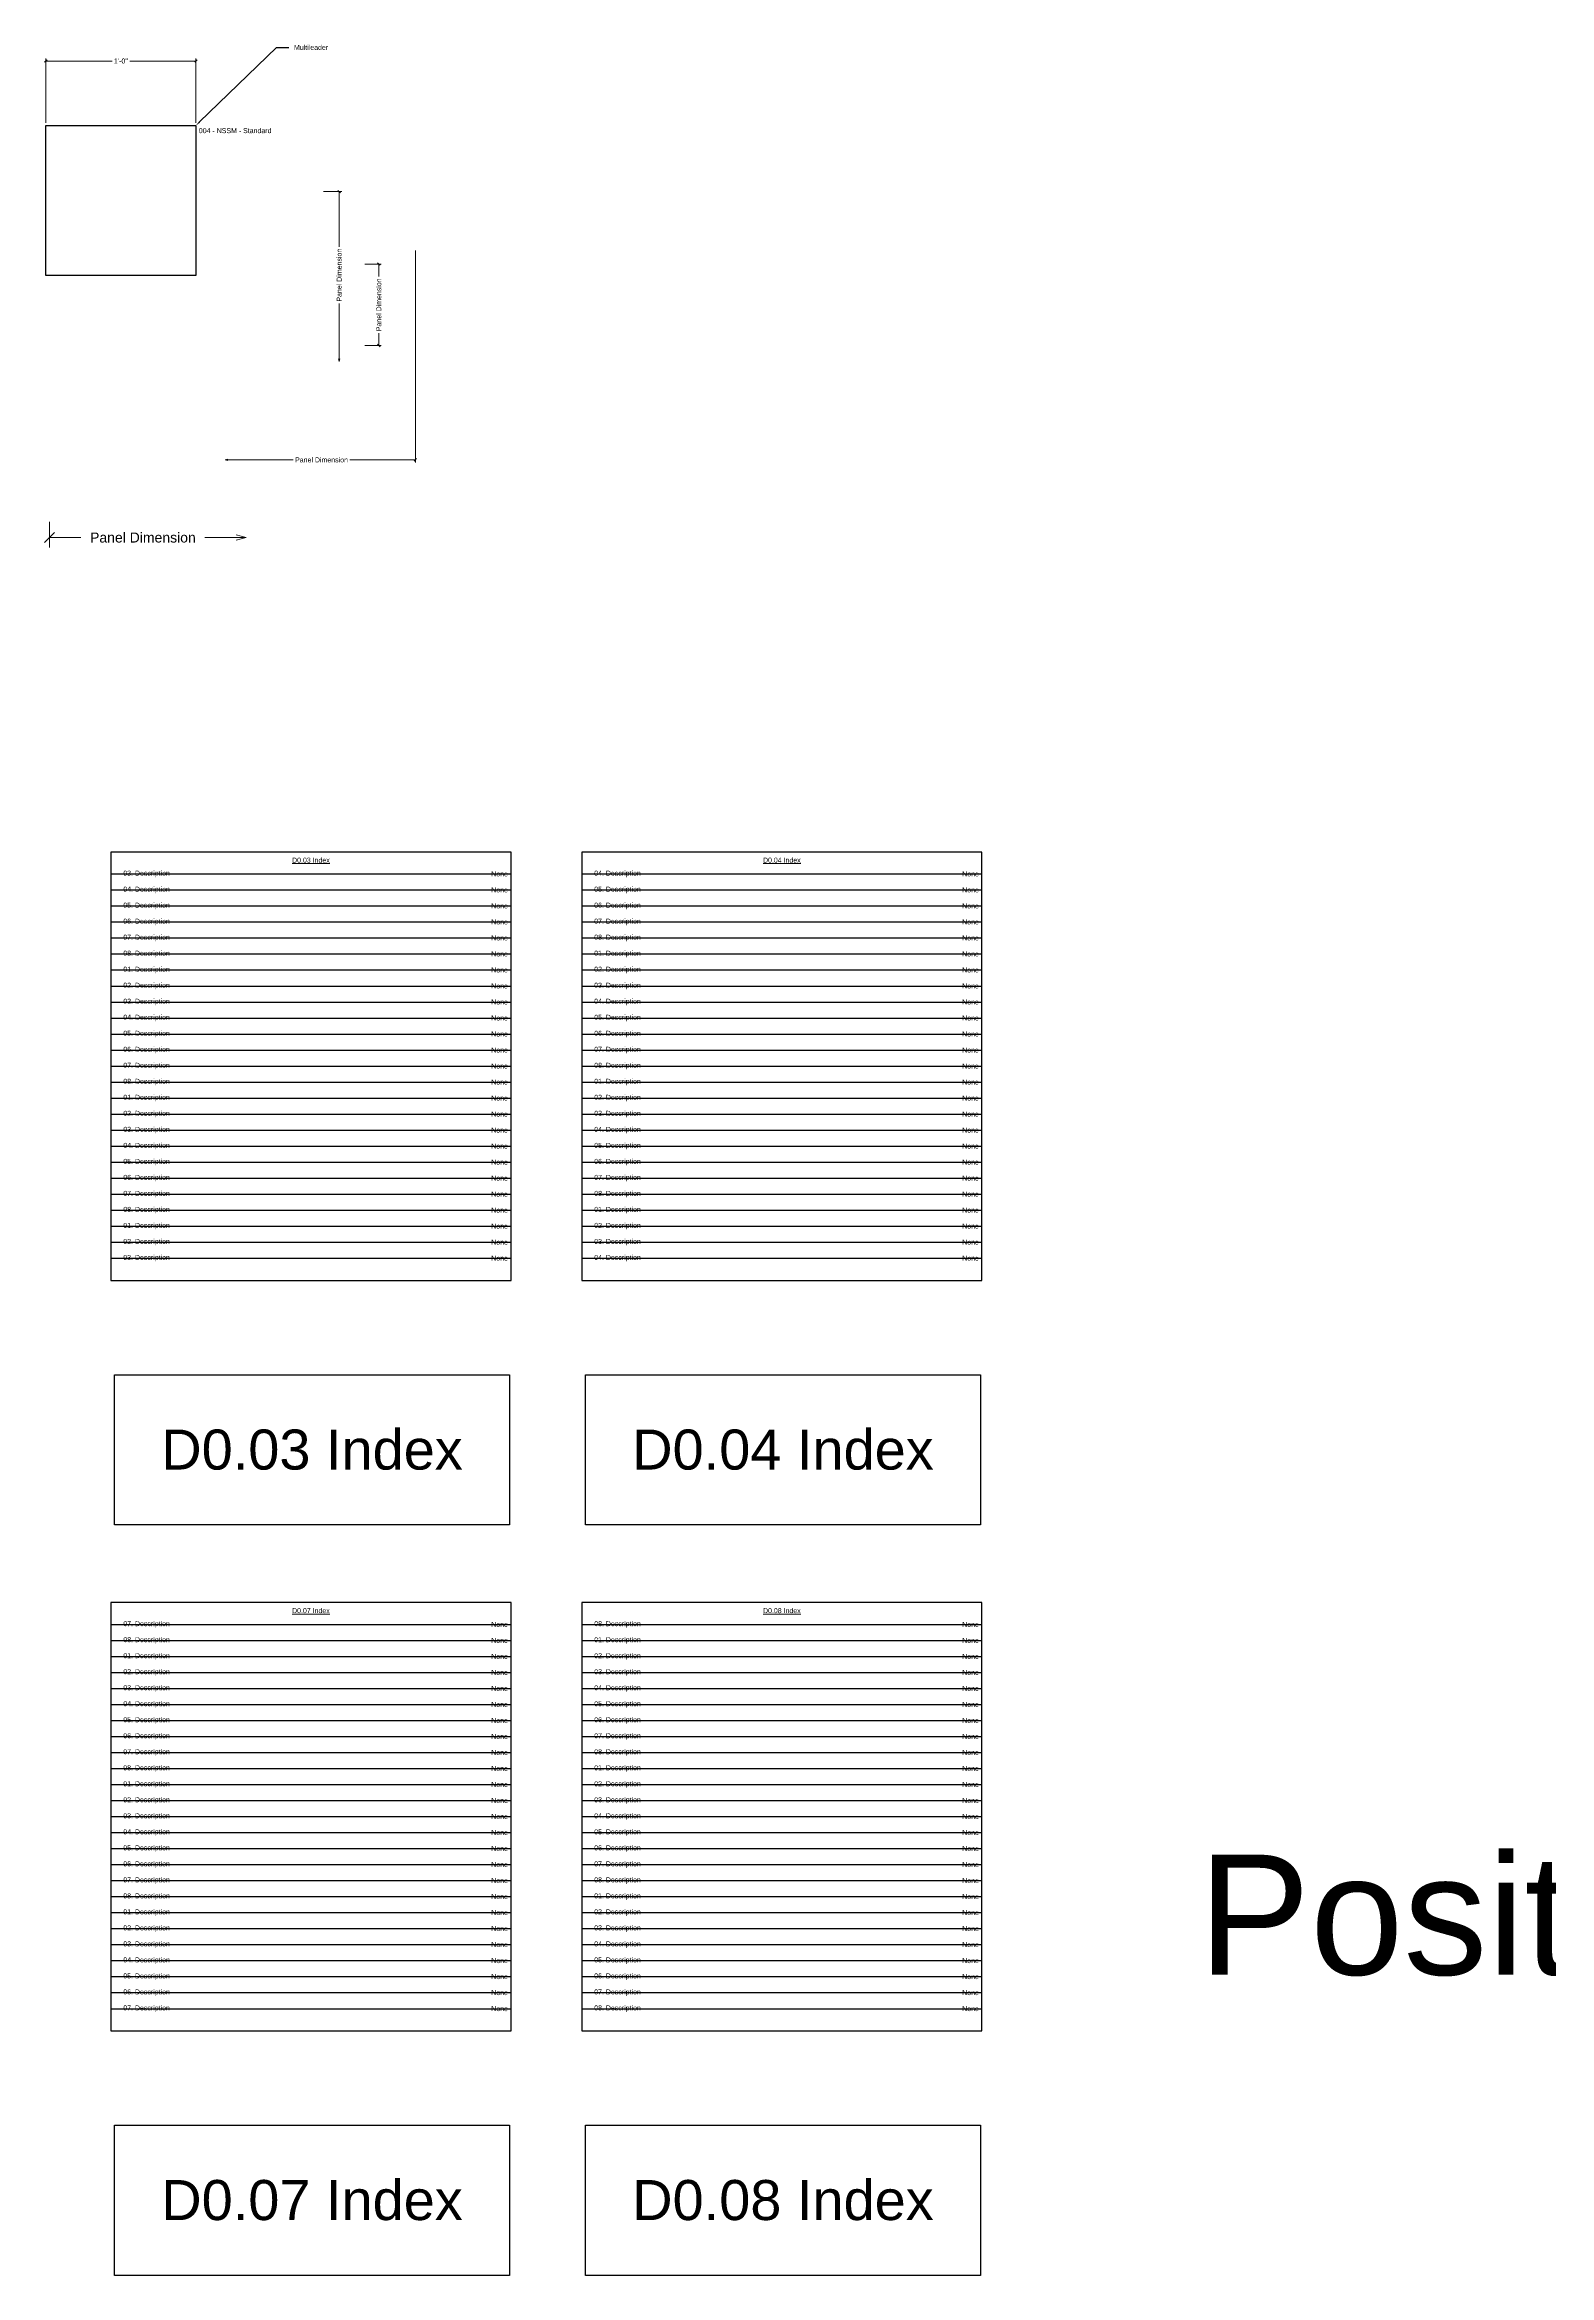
# Model space of a CAD drawing. Header units: inches. Extents: x -257 to 21868, y -296 to 108.
# Drawn here: x -146.9 to -26.6, y -80 to 98.3 of the extents above; entities that cross this region are included whole.
import ezdxf
from ezdxf import colors
from ezdxf.entities.mleader import LeaderData, LeaderLine
from ezdxf.math import Vec2, Vec3

# ---------------------------------------------------------------- set-up
doc = ezdxf.new("R2010")
doc.units = ezdxf.units.IN
doc.header["$MEASUREMENT"] = 0
doc.layers.get('Defpoints').update_dxf_attribs({"color": 3})
doc.layers.add('NSE-Border', color=156, linetype='Continuous', plot=False)
doc.layers.add('NSE-Construction', color=86, linetype='Continuous', plot=False)
for name, color, linetype, lineweight in [('NSE-Call-Outs', 171, 'Continuous', 13), ('NSE-Dimensions', 51, 'Continuous', 13), ('NSE-Title', 51, 'Continuous', 9)]:
    doc.layers.add(name, color=color, linetype=linetype, lineweight=lineweight)
doc.styles.add('004 - NSSM - Standard', font='arial.ttf', dxfattribs={"height": 0.4})
doc.styles.add('008 - NSSM - Standard', font='arial.ttf', dxfattribs={"height": 0.8})
doc.styles.add('096 - NSSM - Standard', font='arial.ttf', dxfattribs={"height": 9.6})
doc.styles.add('Anno - NSSM - Standard', font='arial.ttf', dxfattribs={"height": 0.1})
doc.dimstyles.new('004 - NSSM - Standard', dxfattribs={"dimtxt": 0.4, "dimasz": 0.2, "dimexe": 0.2, "dimexo": 0.2, "dimgap": 0.2, "dimtad": 0, "dimdec": 4, "dimzin": 3, "dimdsep": 46, "dimlunit": 4, "dimtxsty": '004 - NSSM - Standard', "dimblk": 'OBLIQUE', "dimcen": 0.2, "dimclrd": 256, "dimclre": 256, "dimclrt": 256, "dimadec": 0, "dimazin": 0, "dimtfac": 0.7, "dimtdec": 4, "dimtmove": 1, "dimatfit": 2, "dimfxl": 1, "dimtfill": 1, "dimtfillclr": 11, "dimfrac": 1, "dimtolj": 1, "dimtzin": 0, "dimlwd": 0, "dimlwe": 0, "dimarcsym": 0})
doc.dimstyles.new('008 - NSSM - Standard', dxfattribs={"dimtxt": 0.8, "dimasz": 0.8, "dimexe": 0.8, "dimexo": 0.8, "dimgap": 0.8, "dimtad": 0, "dimtih": 1, "dimtoh": 1, "dimdec": 4, "dimzin": 3, "dimdsep": 46, "dimlunit": 4, "dimtxsty": '008 - NSSM - Standard', "dimblk": 'OBLIQUE', "dimcen": 0.8, "dimclrd": 51, "dimclre": 51, "dimclrt": 256, "dimadec": 0, "dimazin": 0, "dimtfac": 0.7, "dimtdec": 4, "dimtmove": 1, "dimatfit": 2, "dimfxl": 1, "dimtfill": 1, "dimtfillclr": 11, "dimfrac": 1, "dimtolj": 1, "dimtzin": 0, "dimlwd": 0, "dimlwe": 0, "dimarcsym": 0})

# ---------------------------------------------------------------- blocks, each defined once
blk = doc.blocks.new('_Oblique')
at = {"color": 0, "linetype": 'ByBlock', "lineweight": -2}
blk.add_line((-0.5, -0.5), (0.5, 0.5), dxfattribs=at)
blk = doc.blocks.new('*D2')
at = {"layer": 'Defpoints', "color": 0, "transparency": 16777216}
for p in [(-146.79, 96.99), (-146.79, 91.84), (-134.79, 91.84)]:
    blk.add_point(p, dxfattribs=at)
at = {"layer": 'NSE-Dimensions', "lineweight": 0, "transparency": 16777216}
for p, q in [((-146.79, 92.04), (-146.79, 97.19)), ((-146.79, 96.99), (-141.5, 96.99)), ((-134.79, 96.99), (-140.07, 96.99)), ((-134.79, 92.04), (-134.79, 97.19))]:
    blk.add_line(p, q, dxfattribs=at)
at = {"layer": 'NSE-Dimensions', "lineweight": 0, "transparency": 16777216, "xscale": 0.2, "yscale": 0.2, "zscale": 0.2, "rotation": 180}
blk.add_blockref('_Oblique', (-146.79, 96.99), dxfattribs=at)
at = {"layer": 'NSE-Dimensions', "lineweight": 0, "transparency": 16777216, "xscale": 0.2, "yscale": 0.2, "zscale": 0.2}
blk.add_blockref('_Oblique', (-134.79, 96.99), dxfattribs=at)
at = {"layer": 'NSE-Dimensions', "transparency": 16777216, "insert": (-140.79, 96.99), "char_height": 0.4, "attachment_point": 5, "style": '004 - NSSM - Standard', "bg_fill": 3, "box_fill_scale": 1.25, "bg_fill_color": 256, "bg_fill_true_color": 13158600, "bg_fill_transparency": 0}
blk.add_mtext('\\A1;1\'-0"', dxfattribs=at)
blk = doc.blocks.new('_Open30')
at = {"color": 0, "linetype": 'ByBlock', "lineweight": -2}
for p, q in [((-1, 0.27), (0, 0)), ((0, 0), (-1, -0.27)), ((0, 0), (-1, 0))]:
    blk.add_line(p, q, dxfattribs=at)
blk = doc.blocks.new('*D5')
at = {"layer": 'Defpoints', "color": 0, "transparency": 16777216}
for p in [(-124.79, 86.55), (-124.78, 72.98), (-123.34, 72.98)]:
    blk.add_point(p, dxfattribs=at)
at = {"layer": 'NSE-Dimensions', "lineweight": 0, "transparency": 16777216}
for p, q in [((-124.59, 86.55), (-123.14, 86.55)), ((-123.34, 86.55), (-123.34, 82.14)), ((-123.34, 73.18), (-123.34, 77.6))]:
    blk.add_line(p, q, dxfattribs=at)
at = {"layer": 'NSE-Dimensions', "lineweight": 0, "transparency": 16777216, "xscale": 0.2, "yscale": 0.2, "zscale": 0.2}
for name, p, rotation in [('_Oblique', (-123.34, 86.55), 90), ('_Open30', (-123.34, 72.98), 270)]:
    blk.add_blockref(name, p, dxfattribs=dict(at, rotation=rotation))
at = {"layer": 'NSE-Dimensions', "transparency": 16777216, "insert": (-123.34, 79.87), "char_height": 0.4, "attachment_point": 5, "rotation": 90, "style": '004 - NSSM - Standard', "bg_fill": 3, "box_fill_scale": 1.25, "bg_fill_color": 256, "bg_fill_true_color": 13158600, "bg_fill_transparency": 0}
blk.add_mtext('\\A1;Panel Dimension', dxfattribs=at)
blk = doc.blocks.new('*D6')
at = {"layer": 'Defpoints', "color": 0, "transparency": 16777216}
for p in [(-132.45, 81.91), (-117.25, 82.04), (-132.45, 65.1)]:
    blk.add_point(p, dxfattribs=at)
at = {"layer": 'NSE-Dimensions', "lineweight": 0, "transparency": 16777216}
for p, q in [((-117.25, 81.84), (-117.25, 64.9)), ((-132.25, 65.1), (-127.02, 65.1)), ((-117.25, 65.1), (-122.48, 65.1))]:
    blk.add_line(p, q, dxfattribs=at)
at = {"layer": 'NSE-Dimensions', "lineweight": 0, "transparency": 16777216, "xscale": 0.2, "yscale": 0.2, "zscale": 0.2, "rotation": 180}
blk.add_blockref('_Open30', (-132.45, 65.1), dxfattribs=at)
at = {"layer": 'NSE-Dimensions', "lineweight": 0, "transparency": 16777216, "xscale": 0.2, "yscale": 0.2, "zscale": 0.2}
blk.add_blockref('_Oblique', (-117.25, 65.1), dxfattribs=at)
at = {"layer": 'NSE-Dimensions', "transparency": 16777216, "insert": (-124.75, 65.1), "char_height": 0.4, "attachment_point": 5, "style": '004 - NSSM - Standard', "bg_fill": 3, "box_fill_scale": 1.25, "bg_fill_color": 256, "bg_fill_true_color": 13158600, "bg_fill_transparency": 0}
blk.add_mtext('\\A1;Panel Dimension', dxfattribs=at)
blk = doc.blocks.new('*D7')
at = {"layer": 'Defpoints', "color": 0, "transparency": 16777216}
for p in [(-121.49, 80.76), (-121.49, 74.24), (-120.17, 74.24)]:
    blk.add_point(p, dxfattribs=at)
at = {"layer": 'NSE-Dimensions', "lineweight": 0, "transparency": 16777216}
for p, q in [((-121.29, 80.76), (-119.97, 80.76)), ((-120.17, 80.76), (-120.17, 79.77)), ((-120.17, 74.24), (-120.17, 75.23)), ((-121.29, 74.24), (-119.97, 74.24))]:
    blk.add_line(p, q, dxfattribs=at)
at = {"layer": 'NSE-Dimensions', "lineweight": 0, "transparency": 16777216, "xscale": 0.2, "yscale": 0.2, "zscale": 0.2}
for p, rotation in [((-120.17, 80.76), 90), ((-120.17, 74.24), 270)]:
    blk.add_blockref('_Oblique', p, dxfattribs=dict(at, rotation=rotation))
at = {"layer": 'NSE-Dimensions', "transparency": 16777216, "insert": (-120.17, 77.5), "char_height": 0.4, "attachment_point": 5, "rotation": 90, "style": '004 - NSSM - Standard', "bg_fill": 3, "box_fill_scale": 1.25, "bg_fill_color": 256, "bg_fill_true_color": 13158600, "bg_fill_transparency": 0}
blk.add_mtext('\\A1;Panel Dimension', dxfattribs=at)
blk = doc.blocks.new('*D9')
at = {"layer": 'Defpoints', "color": 0, "transparency": 16777216}
for p in [(-146.49, 60.95), (-130.78, 60.95), (-130.78, 58.89)]:
    blk.add_point(p, dxfattribs=at)
at = {"layer": 'NSE-Dimensions', "color": 51, "lineweight": 0, "transparency": 16777216}
for p, q in [((-146.49, 60.15), (-146.49, 58.09)), ((-146.49, 58.89), (-143.98, 58.89)), ((-131.58, 58.89), (-134.09, 58.89))]:
    blk.add_line(p, q, dxfattribs=at)
at = {"layer": 'NSE-Dimensions', "color": 51, "lineweight": 0, "transparency": 16777216, "xscale": 0.8, "yscale": 0.8, "zscale": 0.8, "rotation": 180}
blk.add_blockref('_Oblique', (-146.49, 58.89), dxfattribs=at)
at = {"layer": 'NSE-Dimensions', "color": 51, "lineweight": 0, "transparency": 16777216, "xscale": 0.8, "yscale": 0.8, "zscale": 0.8}
blk.add_blockref('_Open30', (-130.78, 58.89), dxfattribs=at)
at = {"layer": 'NSE-Dimensions', "transparency": 16777216, "insert": (-139.03, 58.89), "char_height": 0.8, "attachment_point": 5, "style": '008 - NSSM - Standard', "bg_fill": 3, "box_fill_scale": 1.25, "bg_fill_color": 256, "bg_fill_true_color": 13158600, "bg_fill_transparency": 0}
blk.add_mtext('\\A1;Panel Dimension', dxfattribs=at)

msp = doc.modelspace()

# ---------------------------------------------------------------- linework, layer by layer
at = {"layer": 'Defpoints'}
msp.add_lwpolyline([(-146.78648, 91.8386), (-134.78648, 91.8386), (-134.78648, 79.8386), (-146.78648, 79.8386)], close=True, dxfattribs=at)
at = {"layer": 'NSE-Border', "ltscale": 0.0625}
for points in [[(-141.59941, -0.5), (-109.59941, -0.5), (-109.59941, 33.75), (-141.59941, 33.75)], [(-103.94998, -0.5), (-71.94998, -0.5), (-71.94998, 33.75), (-103.94998, 33.75)], [(-141.30034, -8.04298), (-109.72049, -8.04298), (-109.72049, -20.04298), (-141.30034, -20.04298)], [(-103.65092, -8.04298), (-72.07106, -8.04298), (-72.07106, -20.04298), (-103.65092, -20.04298)], [(-141.59941, -60.5), (-109.59941, -60.5), (-109.59941, -26.25), (-141.59941, -26.25)], [(-103.94998, -60.5), (-71.94998, -60.5), (-71.94998, -26.25), (-103.94998, -26.25)], [(-141.30034, -68.04298), (-109.72049, -68.04298), (-109.72049, -80.04298), (-141.30034, -80.04298)], [(-103.65092, -68.04298), (-72.07106, -68.04298), (-72.07106, -80.04298), (-103.65092, -80.04298)]]:
    msp.add_lwpolyline(points, close=True, dxfattribs=at)
at = {"layer": 'NSE-Construction'}
for p, q in [((-141.59941, 32), (-109.59941, 32)), ((-141.59941, 30.72), (-109.59941, 30.72)), ((-103.94998, 32), (-71.94998, 32)), ((-103.94998, 30.72), (-71.94998, 30.72)), ((-141.59941, 29.44), (-109.59941, 29.44)), ((-103.94998, 29.44), (-71.94998, 29.44)), ((-141.59941, 28.16), (-109.59941, 28.16)), ((-141.59941, 26.88), (-109.59941, 26.88)), ((-103.94998, 28.16), (-71.94998, 28.16)), ((-103.94998, 26.88), (-71.94998, 26.88)), ((-141.59941, 25.6), (-109.59941, 25.6)), ((-103.94998, 25.6), (-71.94998, 25.6)), ((-141.59941, 24.32), (-109.59941, 24.32)), ((-103.94998, 24.32), (-71.94998, 24.32)), ((-141.59941, 23.04), (-109.59941, 23.04)), ((-141.59941, 21.76), (-109.59941, 21.76)), ((-103.94998, 23.04), (-71.94998, 23.04)), ((-103.94998, 21.76), (-71.94998, 21.76)), ((-141.59941, 20.48), (-109.59941, 20.48)), ((-103.94998, 20.48), (-71.94998, 20.48)), ((-141.59941, 19.2), (-109.59941, 19.2)), ((-141.59941, 17.92), (-109.59941, 17.92)), ((-103.94998, 19.2), (-71.94998, 19.2)), ((-103.94998, 17.92), (-71.94998, 17.92)), ((-141.59941, 16.64), (-109.59941, 16.64)), ((-103.94998, 16.64), (-71.94998, 16.64)), ((-141.59941, 15.36), (-109.59941, 15.36)), ((-103.94998, 15.36), (-71.94998, 15.36)), ((-141.59941, 14.08), (-109.59941, 14.08)), ((-141.59941, 12.8), (-109.59941, 12.8)), ((-103.94998, 14.08), (-71.94998, 14.08)), ((-103.94998, 12.8), (-71.94998, 12.8)), ((-141.59941, 11.52), (-109.59941, 11.52)), ((-103.94998, 11.52), (-71.94998, 11.52)), ((-141.59941, 10.24), (-109.59941, 10.24)), ((-141.59941, 8.96), (-109.59941, 8.96)), ((-103.94998, 10.24), (-71.94998, 10.24)), ((-103.94998, 8.96), (-71.94998, 8.96)), ((-141.59941, 7.68), (-109.59941, 7.68)), ((-103.94998, 7.68), (-71.94998, 7.68)), ((-141.59941, 6.4), (-109.59941, 6.4)), ((-103.94998, 6.4), (-71.94998, 6.4)), ((-141.59941, 5.12), (-109.59941, 5.12)), ((-141.59941, 3.84), (-109.59941, 3.84)), ((-103.94998, 5.12), (-71.94998, 5.12)), ((-103.94998, 3.84), (-71.94998, 3.84)), ((-141.59941, 2.56), (-109.59941, 2.56)), ((-103.94998, 2.56), (-71.94998, 2.56)), ((-141.59941, 1.28), (-109.59941, 1.28)), ((-103.94998, 1.28), (-71.94998, 1.28)), ((-141.59941, -28), (-109.59941, -28)), ((-103.94998, -28), (-71.94998, -28)), ((-141.59941, -29.28), (-109.59941, -29.28)), ((-103.94998, -29.28), (-71.94998, -29.28)), ((-141.59941, -30.56), (-109.59941, -30.56)), ((-141.59941, -31.84), (-109.59941, -31.84)), ((-103.94998, -30.56), (-71.94998, -30.56)), ((-103.94998, -31.84), (-71.94998, -31.84)), ((-141.59941, -33.12), (-109.59941, -33.12)), ((-103.94998, -33.12), (-71.94998, -33.12)), ((-141.59941, -34.4), (-109.59941, -34.4)), ((-103.94998, -34.4), (-71.94998, -34.4)), ((-141.59941, -35.68), (-109.59941, -35.68)), ((-141.59941, -36.96), (-109.59941, -36.96)), ((-103.94998, -35.68), (-71.94998, -35.68)), ((-103.94998, -36.96), (-71.94998, -36.96)), ((-141.59941, -38.24), (-109.59941, -38.24)), ((-103.94998, -38.24), (-71.94998, -38.24)), ((-141.59941, -39.52), (-109.59941, -39.52)), ((-141.59941, -40.8), (-109.59941, -40.8)), ((-103.94998, -39.52), (-71.94998, -39.52)), ((-103.94998, -40.8), (-71.94998, -40.8)), ((-141.59941, -42.08), (-109.59941, -42.08)), ((-103.94998, -42.08), (-71.94998, -42.08)), ((-141.59941, -43.36), (-109.59941, -43.36)), ((-103.94998, -43.36), (-71.94998, -43.36)), ((-141.59941, -44.64), (-109.59941, -44.64)), ((-141.59941, -45.92), (-109.59941, -45.92)), ((-103.94998, -44.64), (-71.94998, -44.64)), ((-103.94998, -45.92), (-71.94998, -45.92)), ((-141.59941, -47.2), (-109.59941, -47.2)), ((-103.94998, -47.2), (-71.94998, -47.2)), ((-141.59941, -48.48), (-109.59941, -48.48)), ((-141.59941, -49.76), (-109.59941, -49.76)), ((-103.94998, -48.48), (-71.94998, -48.48)), ((-103.94998, -49.76), (-71.94998, -49.76)), ((-141.59941, -51.04), (-109.59941, -51.04)), ((-103.94998, -51.04), (-71.94998, -51.04)), ((-141.59941, -52.32), (-109.59941, -52.32)), ((-103.94998, -52.32), (-71.94998, -52.32)), ((-141.59941, -53.6), (-109.59941, -53.6)), ((-141.59941, -54.88), (-109.59941, -54.88)), ((-103.94998, -53.6), (-71.94998, -53.6)), ((-103.94998, -54.88), (-71.94998, -54.88)), ((-141.59941, -56.16), (-109.59941, -56.16)), ((-103.94998, -56.16), (-71.94998, -56.16)), ((-141.59941, -57.44), (-109.59941, -57.44)), ((-141.59941, -58.72), (-109.59941, -58.72)), ((-103.94998, -57.44), (-71.94998, -57.44)), ((-103.94998, -58.72), (-71.94998, -58.72))]:
    msp.add_line(p, q, dxfattribs=at)

# ---------------------------------------------------------------- texts
at = {"layer": 'Defpoints', "insert": (-25.0258, -51.2797), "char_height": 9.6, "attachment_point": 5, "style": '096 - NSSM - Standard'}
msp.add_mtext_dynamic_manual_height_columns('Position =', width=108.777315, gutter_width=0.5, heights=[0], dxfattribs=at)
at = {"layer": 'NSE-Dimensions', "insert": (-134.5575, 91.62218), "char_height": 0.4, "attachment_point": 1, "style": '004 - NSSM - Standard'}
msp.add_mtext_dynamic_manual_height_columns('004 - NSSM - Standard', width=10.9465967, gutter_width=0.5, heights=[0], dxfattribs=at)
at = {"layer": 'NSE-Title', "style": 'Anno - NSSM - Standard'}
for s, insert, char_height, width, attachment_point in [('03. Description^I^I^I', (-140.59941, 32), 0.4, 29, 4), ('{\\LD0.03 Index}', (-125.59941, 33.1), 0.4, 32.1105182, 5), ('None', (-109.84941, 32), 0.4, 31.6499699, 6), ('04. Description^I^I^I', (-102.94998, 32), 0.4, 29, 4), ('{\\LD0.04 Index}', (-87.94998, 33.1), 0.4, 32.1105182, 5), ('None', (-72.19998, 32), 0.4, 31.6499699, 6), ('04. Description^I^I^I', (-140.59941, 30.72), 0.4, 29, 4), ('None', (-109.84941, 30.72), 0.4, 31.6499699, 6), ('05. Description^I^I^I', (-102.94998, 30.72), 0.4, 29, 4), ('None', (-72.19998, 30.72), 0.4, 31.6499699, 6), ('05. Description^I^I^I', (-140.59941, 29.44), 0.4, 29, 4), ('None', (-109.84941, 29.44), 0.4, 31.6499699, 6), ('06. Description^I^I^I', (-102.94998, 29.44), 0.4, 29, 4), ('None', (-72.19998, 29.44), 0.4, 31.6499699, 6), ('06. Description^I^I^I', (-140.59941, 28.16), 0.4, 29, 4), ('07. Description^I^I^I', (-140.59941, 26.88), 0.4, 29, 4), ('None', (-109.84941, 28.16), 0.4, 31.6499699, 6), ('None', (-109.84941, 26.88), 0.4, 31.6499699, 6), ('07. Description^I^I^I', (-102.94998, 28.16), 0.4, 29, 4), ('08. Description^I^I^I', (-102.94998, 26.88), 0.4, 29, 4), ('None', (-72.19998, 28.16), 0.4, 31.6499699, 6), ('None', (-72.19998, 26.88), 0.4, 31.6499699, 6), ('08. Description^I^I^I', (-140.59941, 25.6), 0.4, 29, 4), ('None', (-109.84941, 25.6), 0.4, 31.6499699, 6), ('01. Description^I^I^I', (-102.94998, 25.6), 0.4, 29, 4), ('None', (-72.19998, 25.6), 0.4, 31.6499699, 6), ('01. Description^I^I^I', (-140.59941, 24.32), 0.4, 29, 4), ('02. Description^I^I^I', (-140.59941, 23.04), 0.4, 29, 4), ('None', (-109.84941, 24.32), 0.4, 31.6499699, 6), ('None', (-109.84941, 23.04), 0.4, 31.6499699, 6), ('02. Description^I^I^I', (-102.94998, 24.32), 0.4, 29, 4), ('03. Description^I^I^I', (-102.94998, 23.04), 0.4, 29, 4), ('None', (-72.19998, 24.32), 0.4, 31.6499699, 6), ('None', (-72.19998, 23.04), 0.4, 31.6499699, 6), ('03. Description^I^I^I', (-140.59941, 21.76), 0.4, 29, 4), ('None', (-109.84941, 21.76), 0.4, 31.6499699, 6), ('04. Description^I^I^I', (-102.94998, 21.76), 0.4, 29, 4), ('None', (-72.19998, 21.76), 0.4, 31.6499699, 6), ('04. Description^I^I^I', (-140.59941, 20.48), 0.4, 29, 4), ('None', (-109.84941, 20.48), 0.4, 31.6499699, 6), ('05. Description^I^I^I', (-102.94998, 20.48), 0.4, 29, 4), ('None', (-72.19998, 20.48), 0.4, 31.6499699, 6), ('05. Description^I^I^I', (-140.59941, 19.2), 0.4, 29, 4), ('06. Description^I^I^I', (-140.59941, 17.92), 0.4, 29, 4), ('None', (-109.84941, 19.2), 0.4, 31.6499699, 6), ('None', (-109.84941, 17.92), 0.4, 31.6499699, 6), ('06. Description^I^I^I', (-102.94998, 19.2), 0.4, 29, 4), ('07. Description^I^I^I', (-102.94998, 17.92), 0.4, 29, 4), ('None', (-72.19998, 19.2), 0.4, 31.6499699, 6), ('None', (-72.19998, 17.92), 0.4, 31.6499699, 6), ('07. Description^I^I^I', (-140.59941, 16.64), 0.4, 29, 4), ('None', (-109.84941, 16.64), 0.4, 31.6499699, 6), ('08. Description^I^I^I', (-102.94998, 16.64), 0.4, 29, 4), ('None', (-72.19998, 16.64), 0.4, 31.6499699, 6), ('08. Description^I^I^I', (-140.59941, 15.36), 0.4, 29, 4), ('01. Description^I^I^I', (-140.59941, 14.08), 0.4, 29, 4), ('None', (-109.84941, 15.36), 0.4, 31.6499699, 6), ('None', (-109.84941, 14.08), 0.4, 31.6499699, 6), ('01. Description^I^I^I', (-102.94998, 15.36), 0.4, 29, 4), ('02. Description^I^I^I', (-102.94998, 14.08), 0.4, 29, 4), ('None', (-72.19998, 15.36), 0.4, 31.6499699, 6), ('None', (-72.19998, 14.08), 0.4, 31.6499699, 6), ('02. Description^I^I^I', (-140.59941, 12.8), 0.4, 29, 4), ('None', (-109.84941, 12.8), 0.4, 31.6499699, 6), ('03. Description^I^I^I', (-102.94998, 12.8), 0.4, 29, 4), ('None', (-72.19998, 12.8), 0.4, 31.6499699, 6), ('03. Description^I^I^I', (-140.59941, 11.52), 0.4, 29, 4), ('None', (-109.84941, 11.52), 0.4, 31.6499699, 6), ('04. Description^I^I^I', (-102.94998, 11.52), 0.4, 29, 4), ('None', (-72.19998, 11.52), 0.4, 31.6499699, 6), ('04. Description^I^I^I', (-140.59941, 10.24), 0.4, 29, 4), ('05. Description^I^I^I', (-140.59941, 8.96), 0.4, 29, 4), ('None', (-109.84941, 10.24), 0.4, 31.6499699, 6), ('None', (-109.84941, 8.96), 0.4, 31.6499699, 6), ('05. Description^I^I^I', (-102.94998, 10.24), 0.4, 29, 4), ('06. Description^I^I^I', (-102.94998, 8.96), 0.4, 29, 4), ('None', (-72.19998, 10.24), 0.4, 31.6499699, 6), ('None', (-72.19998, 8.96), 0.4, 31.6499699, 6), ('06. Description^I^I^I', (-140.59941, 7.68), 0.4, 29, 4), ('None', (-109.84941, 7.68), 0.4, 31.6499699, 6), ('07. Description^I^I^I', (-102.94998, 7.68), 0.4, 29, 4), ('None', (-72.19998, 7.68), 0.4, 31.6499699, 6), ('07. Description^I^I^I', (-140.59941, 6.4), 0.4, 29, 4), ('08. Description^I^I^I', (-140.59941, 5.12), 0.4, 29, 4), ('None', (-109.84941, 6.4), 0.4, 31.6499699, 6), ('08. Description^I^I^I', (-102.94998, 6.4), 0.4, 29, 4), ('01. Description^I^I^I', (-102.94998, 5.12), 0.4, 29, 4), ('None', (-72.19998, 6.4), 0.4, 31.6499699, 6), ('01. Description^I^I^I', (-140.59941, 3.84), 0.4, 29, 4), ('None', (-109.84941, 5.12), 0.4, 31.6499699, 6), ('None', (-109.84941, 3.84), 0.4, 31.6499699, 6), ('02. Description^I^I^I', (-102.94998, 3.84), 0.4, 29, 4), ('None', (-72.19998, 5.12), 0.4, 31.6499699, 6), ('None', (-72.19998, 3.84), 0.4, 31.6499699, 6), ('02. Description^I^I^I', (-140.59941, 2.56), 0.4, 29, 4), ('None', (-109.84941, 2.56), 0.4, 31.6499699, 6), ('03. Description^I^I^I', (-102.94998, 2.56), 0.4, 29, 4), ('None', (-72.19998, 2.56), 0.4, 31.6499699, 6), ('03. Description^I^I^I', (-140.59941, 1.28), 0.4, 29, 4), ('None', (-109.84941, 1.28), 0.4, 31.6499699, 6), ('04. Description^I^I^I', (-102.94998, 1.28), 0.4, 29, 4), ('None', (-72.19998, 1.28), 0.4, 31.6499699, 6), ('D0.03 Index', (-125.51042, -14.04298), 3.2, 31.5798549, 5), ('D0.04 Index', (-87.86099, -14.04298), 3.2, 31.5798549, 5), ('{\\LD0.07 Index}', (-125.59941, -26.9), 0.4, 32.1105182, 5), ('{\\LD0.08 Index}', (-87.94998, -26.9), 0.4, 32.1105182, 5), ('07. Description^I^I^I', (-140.59941, -28), 0.4, 29, 4), ('None', (-109.84941, -28), 0.4, 31.6499699, 6), ('08. Description^I^I^I', (-102.94998, -28), 0.4, 29, 4), ('None', (-72.19998, -28), 0.4, 31.6499699, 6), ('08. Description^I^I^I', (-140.59941, -29.28), 0.4, 29, 4), ('01. Description^I^I^I', (-140.59941, -30.56), 0.4, 29, 4), ('None', (-109.84941, -29.28), 0.4, 31.6499699, 6), ('01. Description^I^I^I', (-102.94998, -29.28), 0.4, 29, 4), ('02. Description^I^I^I', (-102.94998, -30.56), 0.4, 29, 4), ('None', (-72.19998, -29.28), 0.4, 31.6499699, 6), ('02. Description^I^I^I', (-140.59941, -31.84), 0.4, 29, 4), ('None', (-109.84941, -30.56), 0.4, 31.6499699, 6), ('None', (-109.84941, -31.84), 0.4, 31.6499699, 6), ('03. Description^I^I^I', (-102.94998, -31.84), 0.4, 29, 4), ('None', (-72.19998, -30.56), 0.4, 31.6499699, 6), ('None', (-72.19998, -31.84), 0.4, 31.6499699, 6), ('03. Description^I^I^I', (-140.59941, -33.12), 0.4, 29, 4), ('None', (-109.84941, -33.12), 0.4, 31.6499699, 6), ('04. Description^I^I^I', (-102.94998, -33.12), 0.4, 29, 4), ('None', (-72.19998, -33.12), 0.4, 31.6499699, 6), ('04. Description^I^I^I', (-140.59941, -34.4), 0.4, 29, 4), ('05. Description^I^I^I', (-140.59941, -35.68), 0.4, 29, 4), ('None', (-109.84941, -34.4), 0.4, 31.6499699, 6), ('None', (-109.84941, -35.68), 0.4, 31.6499699, 6), ('05. Description^I^I^I', (-102.94998, -34.4), 0.4, 29, 4), ('06. Description^I^I^I', (-102.94998, -35.68), 0.4, 29, 4), ('None', (-72.19998, -34.4), 0.4, 31.6499699, 6), ('None', (-72.19998, -35.68), 0.4, 31.6499699, 6), ('06. Description^I^I^I', (-140.59941, -36.96), 0.4, 29, 4), ('None', (-109.84941, -36.96), 0.4, 31.6499699, 6), ('07. Description^I^I^I', (-102.94998, -36.96), 0.4, 29, 4), ('None', (-72.19998, -36.96), 0.4, 31.6499699, 6), ('07. Description^I^I^I', (-140.59941, -38.24), 0.4, 29, 4), ('None', (-109.84941, -38.24), 0.4, 31.6499699, 6), ('08. Description^I^I^I', (-102.94998, -38.24), 0.4, 29, 4), ('None', (-72.19998, -38.24), 0.4, 31.6499699, 6), ('08. Description^I^I^I', (-140.59941, -39.52), 0.4, 29, 4), ('01. Description^I^I^I', (-140.59941, -40.8), 0.4, 29, 4), ('None', (-109.84941, -39.52), 0.4, 31.6499699, 6), ('None', (-109.84941, -40.8), 0.4, 31.6499699, 6), ('01. Description^I^I^I', (-102.94998, -39.52), 0.4, 29, 4), ('02. Description^I^I^I', (-102.94998, -40.8), 0.4, 29, 4), ('None', (-72.19998, -39.52), 0.4, 31.6499699, 6), ('None', (-72.19998, -40.8), 0.4, 31.6499699, 6), ('02. Description^I^I^I', (-140.59941, -42.08), 0.4, 29, 4), ('None', (-109.84941, -42.08), 0.4, 31.6499699, 6), ('03. Description^I^I^I', (-102.94998, -42.08), 0.4, 29, 4), ('None', (-72.19998, -42.08), 0.4, 31.6499699, 6), ('03. Description^I^I^I', (-140.59941, -43.36), 0.4, 29, 4), ('04. Description^I^I^I', (-140.59941, -44.64), 0.4, 29, 4), ('None', (-109.84941, -43.36), 0.4, 31.6499699, 6), ('None', (-109.84941, -44.64), 0.4, 31.6499699, 6), ('04. Description^I^I^I', (-102.94998, -43.36), 0.4, 29, 4), ('05. Description^I^I^I', (-102.94998, -44.64), 0.4, 29, 4), ('None', (-72.19998, -43.36), 0.4, 31.6499699, 6), ('None', (-72.19998, -44.64), 0.4, 31.6499699, 6), ('05. Description^I^I^I', (-140.59941, -45.92), 0.4, 29, 4), ('None', (-109.84941, -45.92), 0.4, 31.6499699, 6), ('06. Description^I^I^I', (-102.94998, -45.92), 0.4, 29, 4), ('None', (-72.19998, -45.92), 0.4, 31.6499699, 6), ('06. Description^I^I^I', (-140.59941, -47.2), 0.4, 29, 4), ('None', (-109.84941, -47.2), 0.4, 31.6499699, 6), ('07. Description^I^I^I', (-102.94998, -47.2), 0.4, 29, 4), ('None', (-72.19998, -47.2), 0.4, 31.6499699, 6), ('07. Description^I^I^I', (-140.59941, -48.48), 0.4, 29, 4), ('08. Description^I^I^I', (-140.59941, -49.76), 0.4, 29, 4), ('None', (-109.84941, -48.48), 0.4, 31.6499699, 6), ('None', (-109.84941, -49.76), 0.4, 31.6499699, 6), ('08. Description^I^I^I', (-102.94998, -48.48), 0.4, 29, 4), ('01. Description^I^I^I', (-102.94998, -49.76), 0.4, 29, 4), ('None', (-72.19998, -48.48), 0.4, 31.6499699, 6), ('None', (-72.19998, -49.76), 0.4, 31.6499699, 6), ('01. Description^I^I^I', (-140.59941, -51.04), 0.4, 29, 4), ('None', (-109.84941, -51.04), 0.4, 31.6499699, 6), ('02. Description^I^I^I', (-102.94998, -51.04), 0.4, 29, 4), ('None', (-72.19998, -51.04), 0.4, 31.6499699, 6), ('02. Description^I^I^I', (-140.59941, -52.32), 0.4, 29, 4), ('03. Description^I^I^I', (-140.59941, -53.6), 0.4, 29, 4), ('None', (-109.84941, -52.32), 0.4, 31.6499699, 6), ('None', (-109.84941, -53.6), 0.4, 31.6499699, 6), ('03. Description^I^I^I', (-102.94998, -52.32), 0.4, 29, 4), ('04. Description^I^I^I', (-102.94998, -53.6), 0.4, 29, 4), ('None', (-72.19998, -52.32), 0.4, 31.6499699, 6), ('None', (-72.19998, -53.6), 0.4, 31.6499699, 6), ('04. Description^I^I^I', (-140.59941, -54.88), 0.4, 29, 4), ('None', (-109.84941, -54.88), 0.4, 31.6499699, 6), ('05. Description^I^I^I', (-102.94998, -54.88), 0.4, 29, 4), ('None', (-72.19998, -54.88), 0.4, 31.6499699, 6), ('05. Description^I^I^I', (-140.59941, -56.16), 0.4, 29, 4), ('None', (-109.84941, -56.16), 0.4, 31.6499699, 6), ('06. Description^I^I^I', (-102.94998, -56.16), 0.4, 29, 4), ('None', (-72.19998, -56.16), 0.4, 31.6499699, 6), ('06. Description^I^I^I', (-140.59941, -57.44), 0.4, 29, 4), ('07. Description^I^I^I', (-140.59941, -58.72), 0.4, 29, 4), ('None', (-109.84941, -57.44), 0.4, 31.6499699, 6), ('None', (-109.84941, -58.72), 0.4, 31.6499699, 6), ('07. Description^I^I^I', (-102.94998, -57.44), 0.4, 29, 4), ('08. Description^I^I^I', (-102.94998, -58.72), 0.4, 29, 4), ('None', (-72.19998, -57.44), 0.4, 31.6499699, 6), ('None', (-72.19998, -58.72), 0.4, 31.6499699, 6), ('D0.07 Index', (-125.51042, -74.04298), 3.2, 31.5798549, 5), ('D0.08 Index', (-87.86099, -74.04298), 3.2, 31.5798549, 5)]:
    msp.add_mtext(s, dxfattribs=dict(at, insert=insert, char_height=char_height, width=width, attachment_point=attachment_point))

# ---------------------------------------------------------------- dimensions: what is measured, and where the dimension line sits
at = {"layer": 'NSE-Dimensions'}
dim = msp.add_linear_dim(base=(-123.34411, 72.98429), p1=(-124.79465, 86.54908), p2=(-124.78215, 72.98429), angle=90, text='Panel Dimension', dimstyle='004 - NSSM - Standard', override={"dimblk1": 'Oblique', "dimblk2": 'Open30', "dimsah": 1, "dimse2": 1}, dxfattribs=at)
dim.commit()
dim.dimension.update_dxf_attribs({"geometry": '*D5', "text_midpoint": (-123.34411, 79.86668), "text_rotation": 90})
dim = msp.add_linear_dim(base=(-130.77837, 58.89403), p1=(-146.48807, 60.94883), p2=(-130.77837, 60.94883), text='Panel Dimension', dimstyle='008 - NSSM - Standard', override={"dimblk1": 'Oblique', "dimblk2": 'Open30', "dimsah": 1, "dimse2": 1}, dxfattribs=at)
dim.commit()
dim.dimension.update_dxf_attribs({"geometry": '*D9', "text_midpoint": (-139.03322, 58.89403)})

# ---------------------------------------------------------------- next in the draw order: dimensions: what is measured, and where the dimension line sits
dim = msp.add_linear_dim(base=(-146.78648, 96.98584), p1=(-134.78648, 91.8386), p2=(-146.78648, 91.8386), dimstyle='004 - NSSM - Standard', dxfattribs=at)
dim.commit()
dim.dimension.update_dxf_attribs({"geometry": '*D2', "text_midpoint": (-140.78648, 96.98584)})
dim = msp.add_linear_dim(base=(-132.45359, 65.10161), p1=(-117.2536, 82.03803), p2=(-132.45359, 81.90576), text='Panel Dimension', dimstyle='004 - NSSM - Standard', override={"dimblk1": 'Oblique', "dimblk2": 'Open30', "dimsah": 1, "dimse2": 1}, dxfattribs=at)
dim.commit()
dim.dimension.update_dxf_attribs({"geometry": '*D6', "text_midpoint": (-124.7536, 65.10161)})

# ---------------------------------------------------------------- next in the draw order: dimensions: what is measured, and where the dimension line sits
dim = msp.add_linear_dim(base=(-120.16589, 74.23656), p1=(-121.48857, 80.76261), p2=(-121.48857, 74.23656), angle=90, text='Panel Dimension', dimstyle='004 - NSSM - Standard', dxfattribs=at)
dim.commit()
dim.dimension.update_dxf_attribs({"geometry": '*D7', "text_midpoint": (-120.16589, 77.49959), "text_rotation": 90})

# ---------------------------------------------------------------- next in the draw order: leaders
at = {"layer": 'NSE-Call-Outs'}
ml = msp.add_multileader_mtext('Standard', dxfattribs=at)
ml.set_content('Multileader', color=256, style='004 - NSSM - Standard')
ml.set_leader_properties(color=256)
ml.build(insert=Vec2(0, 0))
ml.multileader.update_dxf_attribs({"dogleg_length": 1, "arrow_head_size": 0.4})
ctx = ml.context
ctx.base_point, ctx.char_height, ctx.arrow_head_size, ctx.landing_gap_size, ctx.plane_origin = Vec3(-127.35326, 98.07684), 0.4, 0.4, 0.4, Vec3(-134.78648, 91.8386)
notes = []
notes.append((ctx, [(0, (1, 1, 0), (-128.35326, 98.07684), (1, 0), 1, [(0, [(-134.78648, 91.8386)], 0, [])])]))
ctx.mtext.insert, ctx.mtext.flow_direction = Vec3(-126.95326, 98.28012), 5
for ctx, leaders in notes:
    for number, flags, end, landing, length, lines in leaders:
        leader = LeaderData()
        leader.index, (leader.has_last_leader_line, leader.has_dogleg_vector, leader.attachment_direction) = number, flags
        leader.last_leader_point, leader.dogleg_vector, leader.dogleg_length = Vec3(end), Vec3(landing), length
        for number, points, colour, breaks in lines:
            line = LeaderLine()
            line.index, line.vertices, line.color, line.breaks = number, Vec3.list(points), colors.encode_raw_color(colour), breaks
            leader.lines.append(line)
        ctx.leaders.append(leader)

doc.saveas('drawing.dxf')
